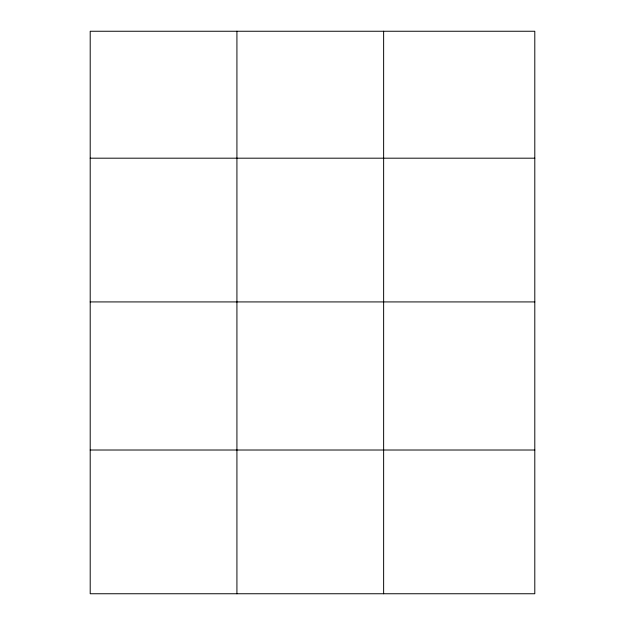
<?xml version="1.0" encoding="UTF-8"?>
<svg xmlns="http://www.w3.org/2000/svg" width="625" height="625" viewBox="0 0 625 625"><rect width="100%" height="100%" fill="white"/><g stroke="black" fill="none" stroke-linecap="round" stroke-linejoin="round"><path stroke-width="0.94" d="M534.797 301.922L534.797 31.25L90.203 31.25L90.203 593.75L534.797 593.75L534.797 301.922L90.203 301.922M90.203 158.188L534.797 158.188M90.203 450.016L534.797 450.016M383.633 31.25L383.633 593.75M236.922 31.25L236.922 593.75"/></g></svg>
